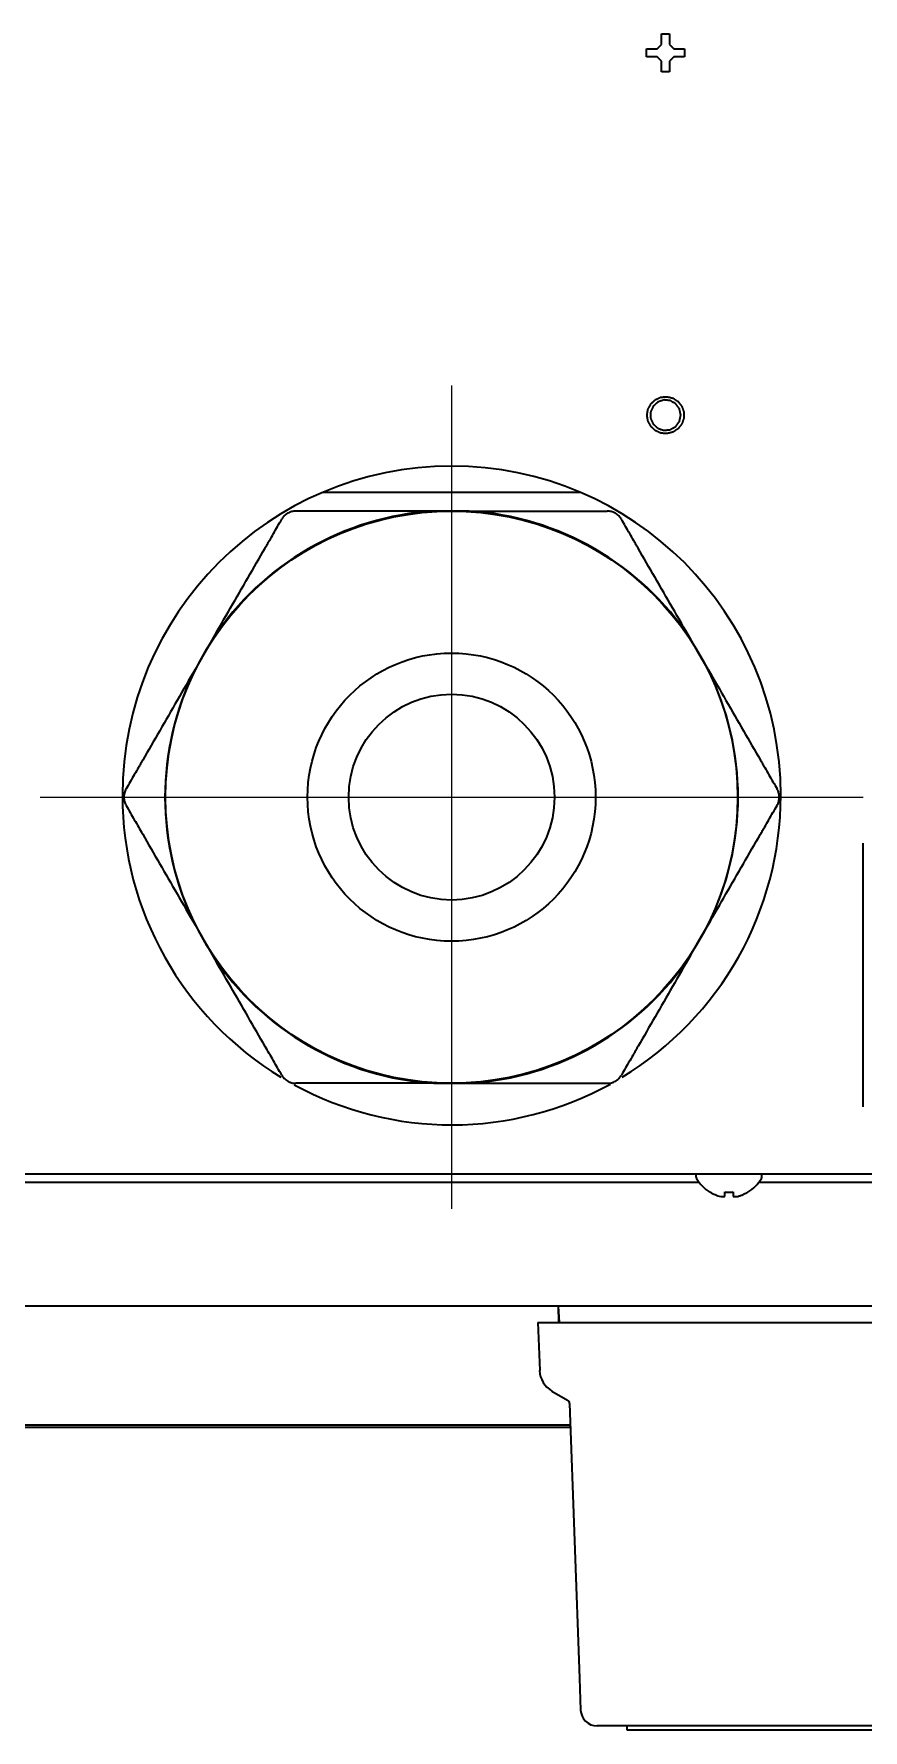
# Model space of a CAD drawing. Extents: x 5819 to 10669, y -850 to 3886.
# Drawn here: x 8980.3 to 9081.1, y 2682 to 2888 of the extents above; entities that cross this region are included whole.
import ezdxf

# ---------------------------------------------------------------- set-up
doc = ezdxf.new("R2010")
doc.units = 0
doc.header["$LTSCALE"] = 5
doc.layers.get('0').update_dxf_attribs({"linetype": 'CONTINUOUS', "lineweight": 0})
doc.layers.add('1', color=7, linetype='CONTINUOUS', true_color=0xffffff)

msp = doc.modelspace()

# ---------------------------------------------------------------- linework, layer by layer
at = {"color": 1}
for p, q in [((9031.07, 2845.33), (9031.07, 2745.33)), ((8981.07, 2795.33), (9081.07, 2795.33))]:
    msp.add_line(p, q, dxfattribs=at)
at = {"layer": '1', "color": 7, "linetype": 'Continuous', "lineweight": 35}
for p, q in [((9054.77, 2885.73), (9054.77, 2886.23)), ((9059.37, 2886.23), (9059.37, 2885.73)), ((9054.77, 2885.23), (9054.77, 2885.73)), ((9059.37, 2885.73), (9059.37, 2885.23)), ((9046.74, 2832.33), (9015.38, 2832.33)), ((9031.07, 2830.08), (9028.92, 2830.08)), ((9033.22, 2830.08), (9031.07, 2830.08)), ((9002.05, 2814.56), (9000.98, 2812.7)), ((9061.17, 2812.7), (9060.09, 2814.56)), ((9000.98, 2812.7), (8999.9, 2810.84)), ((9062.24, 2810.84), (9061.17, 2812.7)), ((9081.07, 2757.73), (9081.07, 2789.73)), ((8999.9, 2779.81), (9000.98, 2777.95)), ((9061.17, 2777.95), (9062.24, 2779.81)), ((9000.98, 2777.95), (9002.05, 2776.09)), ((9060.09, 2776.09), (9061.17, 2777.95)), ((9028.92, 2760.58), (9031.07, 2760.58)), ((9031.07, 2760.58), (9033.22, 2760.58)), ((9231.07, 2749.53), (8668.87, 2749.53)), ((9061.16, 2748.53), (8668.87, 2748.53)), ((9060.79, 2749.53), (9060.77, 2749.43)), ((9060.77, 2749.43), (9060.77, 2749.23)), ((9196.57, 2748.53), (9068.38, 2748.53)), ((9068.77, 2749.43), (9068.76, 2749.53)), ((9068.77, 2749.23), (9068.77, 2749.43)), ((9062.47, 2747.35), (9062.47, 2747.38)), ((9067.07, 2747.38), (9067.07, 2747.35)), ((9198.07, 2733.53), (8670.92, 2733.53)), ((9044.04, 2733.53), (9044.08, 2731.53)), ((9044.18, 2731.53), (9044.07, 2733.53)), ((9041.57, 2731.53), (9043.57, 2731.53)), ((9041.57, 2731.53), (9041.78, 2725.69)), ((9043.57, 2731.53), (9101.74, 2731.53)), ((9043.27, 2723.2), (9045.17, 2722.11)), ((9045.42, 2721.69), (9046.62, 2688.32)), ((9045.52, 2718.78), (8975.58, 2718.78)), ((9045.51, 2719.04), (8975.59, 2719.04)), ((9046.62, 2688.32), (9046.75, 2684.46)), ((9091.29, 2682.53), (9048.75, 2682.53)), ((9052.39, 2682.03), (9052.39, 2682.53))]:
    msp.add_line(p, q, dxfattribs=at)
for radius in [34.75, 17.5, 12.5]:
    msp.add_circle((9031.07, 2795.33), radius, dxfattribs=at)
for centre, radius, start, end in [((9031.07, 2795.53), 40, 0, 180), ((9031.07, 2795.33), 34.82, 93.5403, 146.4597), ((9031.07, 2795.33), 34.82, 33.5403, 86.4597), ((9031.07, 2795.33), 34.82, 153.5403, 206.4597), ((9031.07, 2795.33), 34.82, 333.5403, 26.4597), ((9031.07, 2795.53), 40, 180, 238.7925), ((9031.07, 2795.53), 40, 301.1878, 0), ((9031.07, 2795.33), 34.82, 213.5403, 266.4597), ((9031.07, 2795.33), 34.82, 273.5403, 326.4597), ((9031.07, 2795.53), 40, 241.4334, 298.8394), ((9061.17, 2749.23), 0.4, 180, 210.3012), ((9064.97, 2751.45), 4.8, 210.3012, 238.6273), ((9064.57, 2751.45), 4.8, 301.3727, 329.6988), ((9068.37, 2749.23), 0.4, 329.6988, 0), ((9044.77, 2725.8), 3, 182, 240), ((9044.92, 2721.67), 0.5, 2, 60), ((9048.75, 2684.53), 2, 182, 270)]:
    msp.add_arc(centre, radius, start, end, dxfattribs=at)
for points, degree, knots in [([(9054.77, 2886.23), (9055.35, 2886.23), (9056.07, 2886.23)], 1, [0, 0, 0.459321, 1, 1]), ([(9056.57, 2886.73), (9056.57, 2887.36), (9056.57, 2888.03)], 1, [0, 0, 0.474733, 1, 1]), ([(9057.57, 2888.03), (9057.57, 2887.45), (9057.57, 2886.73)], 1, [0, 0, 0.459329, 1, 1]), ([(9058.07, 2886.23), (9058.71, 2886.23), (9059.37, 2886.23)], 1, [0, 0, 0.474729, 1, 1]), ([(9056.07, 2885.23), (9055.44, 2885.23), (9054.77, 2885.23)], 1, [0, 0, 0.474739, 1, 1]), ([(9056.57, 2883.43), (9056.57, 2884), (9056.57, 2884.73)], 1, [0, 0, 0.45933, 1, 1]), ([(9057.57, 2884.73), (9057.57, 2884.09), (9057.57, 2883.43)], 1, [0, 0, 0.474734, 1, 1]), ([(9059.37, 2885.23), (9058.8, 2885.23), (9058.07, 2885.23)], 1, [0, 0, 0.459331, 1, 1]), ([(9057.07, 2839.48), (9057.26, 2839.48), (9057.98, 2839.67), (9058.6, 2840.07), (9059.05, 2840.66), (9059.29, 2841.36), (9059.29, 2842.1), (9059.05, 2842.8), (9058.6, 2843.38), (9057.98, 2843.79), (9057.26, 2843.97), (9056.52, 2843.91), (9055.84, 2843.61), (9055.3, 2843.11), (9054.94, 2842.46), (9054.82, 2841.73), (9054.94, 2841), (9055.3, 2840.34), (9055.84, 2839.84), (9056.52, 2839.54), (9057.07, 2839.48)], 1, [0, 0, 0.013212, 0.065837, 0.118458, 0.171084, 0.22371, 0.276333, 0.328955, 0.381581, 0.434204, 0.48683, 0.539453, 0.59208, 0.644704, 0.69733, 0.749955, 0.802576, 0.855203, 0.907827, 0.960453, 1, 1]), ([(9055.22, 2841.73), (9055.26, 2842.11), (9055.58, 2842.81), (9056.15, 2843.33), (9056.88, 2843.57), (9057.64, 2843.49), (9058.31, 2843.1), (9058.76, 2842.48), (9058.92, 2841.73), (9058.76, 2840.97), (9058.31, 2840.35), (9057.64, 2839.97), (9056.88, 2839.89), (9056.15, 2840.12), (9055.58, 2840.64), (9055.26, 2841.34), (9055.22, 2841.73)], 1, [0, 0, 0.033503, 0.100146, 0.166789, 0.233431, 0.300073, 0.366713, 0.433357, 0.499998, 0.566641, 0.633284, 0.699925, 0.766567, 0.833209, 0.899853, 0.966494, 1, 1]), ([(9002.05, 2814.56), (9002.79, 2815.84), (9003.51, 2817.09), (9004.94, 2819.57), (9005.65, 2820.79), (9007.04, 2823.21), (9007.73, 2824.4), (9008.5, 2825.73), (9008.59, 2825.88), (9008.76, 2826.17), (9009.01, 2826.61), (9009.26, 2827.05), (9009.77, 2827.93), (9010.1, 2828.5), (9010.43, 2829.08)], 3, [0, 0, 0, 0, 0.25, 0.25, 0.5, 0.5, 0.75, 0.75, 0.78125, 0.78125, 0.8125, 0.875, 0.875, 1, 1, 1, 1]), ([(9012.16, 2830.08), (9012.08, 2830.08), (9012, 2830.07), (9011.83, 2830.05), (9011.75, 2830.03), (9011.58, 2829.99), (9011.49, 2829.96), (9011.33, 2829.89), (9011.24, 2829.85), (9011.15, 2829.8), (9011.13, 2829.79), (9011.09, 2829.76), (9011.03, 2829.72), (9010.94, 2829.66), (9010.87, 2829.6), (9010.82, 2829.56), (9010.8, 2829.54), (9010.77, 2829.51), (9010.76, 2829.5), (9010.68, 2829.42), (9010.62, 2829.35), (9010.55, 2829.25), (9010.52, 2829.22), (9010.48, 2829.15), (9010.45, 2829.11), (9010.43, 2829.08)], 3, [0, 0, 0, 0, 0.125, 0.125, 0.25, 0.25, 0.375, 0.375, 0.5, 0.5, 0.53125, 0.53125, 0.5625, 0.625, 0.6875, 0.6875, 0.71875, 0.71875, 0.75, 0.75, 0.875, 0.875, 0.9375, 0.9375, 1, 1, 1, 1]), ([(9028.92, 2830.08), (9027.45, 2830.08), (9026, 2830.08), (9023.14, 2830.08), (9021.73, 2830.08), (9018.94, 2830.08), (9017.56, 2830.08), (9016.03, 2830.08), (9015.86, 2830.08), (9015.52, 2830.08), (9015.01, 2830.08), (9014.5, 2830.08), (9013.49, 2830.08), (9012.83, 2830.08), (9012.16, 2830.08)], 3, [0, 0, 0, 0, 0.25, 0.25, 0.5, 0.5, 0.75, 0.75, 0.78125, 0.78125, 0.8125, 0.875, 0.875, 1, 1, 1, 1]), ([(9033.22, 2830.08), (9034.69, 2830.08), (9036.14, 2830.08), (9039, 2830.08), (9040.41, 2830.08), (9043.2, 2830.08), (9044.58, 2830.08), (9046.12, 2830.08), (9046.29, 2830.08), (9046.63, 2830.08), (9047.14, 2830.08), (9047.64, 2830.08), (9048.65, 2830.08), (9049.32, 2830.08), (9049.98, 2830.08)], 3, [0, 0, 0, 0, 0.25, 0.25, 0.5, 0.5, 0.75, 0.75, 0.78125, 0.78125, 0.8125, 0.875, 0.875, 1, 1, 1, 1]), ([(9051.71, 2829.08), (9051.67, 2829.15), (9051.63, 2829.22), (9051.52, 2829.35), (9051.47, 2829.42), (9051.34, 2829.54), (9051.28, 2829.6), (9051.14, 2829.71), (9051.06, 2829.76), (9050.96, 2829.82), (9050.94, 2829.83), (9050.9, 2829.85), (9050.84, 2829.88), (9050.74, 2829.93), (9050.66, 2829.96), (9050.59, 2829.98), (9050.57, 2829.99), (9050.53, 2830), (9050.51, 2830.01), (9050.4, 2830.03), (9050.32, 2830.05), (9050.19, 2830.07), (9050.15, 2830.07), (9050.06, 2830.07), (9050.02, 2830.08), (9049.98, 2830.08)], 3, [0, 0, 0, 0, 0.125, 0.125, 0.25, 0.25, 0.375, 0.375, 0.5, 0.5, 0.53125, 0.53125, 0.5625, 0.625, 0.6875, 0.6875, 0.71875, 0.71875, 0.75, 0.75, 0.875, 0.875, 0.9375, 0.9375, 1, 1, 1, 1]), ([(9060.09, 2814.56), (9059.36, 2815.84), (9058.63, 2817.09), (9057.2, 2819.57), (9056.5, 2820.79), (9055.1, 2823.21), (9054.41, 2824.4), (9053.64, 2825.73), (9053.56, 2825.88), (9053.39, 2826.17), (9053.13, 2826.61), (9052.88, 2827.05), (9052.38, 2827.93), (9052.04, 2828.5), (9051.71, 2829.08)], 3, [0, 0, 0, 0, 0.25, 0.25, 0.5, 0.5, 0.75, 0.75, 0.78125, 0.78125, 0.8125, 0.875, 0.875, 1, 1, 1, 1]), ([(8999.9, 2810.84), (8999.17, 2809.57), (8998.44, 2808.31), (8997.01, 2805.83), (8996.31, 2804.61), (8994.91, 2802.2), (8994.22, 2801), (8993.46, 2799.67), (8993.37, 2799.52), (8993.2, 2799.23), (8992.95, 2798.79), (8992.69, 2798.35), (8992.19, 2797.48), (8991.86, 2796.9), (8991.52, 2796.33)], 3, [0, 0, 0, 0, 0.25, 0.25, 0.5, 0.5, 0.75, 0.75, 0.78125, 0.78125, 0.8125, 0.875, 0.875, 1, 1, 1, 1]), ([(9062.24, 2810.84), (9062.98, 2809.57), (9063.7, 2808.31), (9065.13, 2805.83), (9065.84, 2804.61), (9067.23, 2802.2), (9067.92, 2801), (9068.69, 2799.67), (9068.78, 2799.52), (9068.95, 2799.23), (9069.2, 2798.79), (9069.45, 2798.35), (9069.96, 2797.48), (9070.29, 2796.9), (9070.62, 2796.33)], 3, [0, 0, 0, 0, 0.25, 0.25, 0.5, 0.5, 0.75, 0.75, 0.78125, 0.78125, 0.8125, 0.875, 0.875, 1, 1, 1, 1]), ([(8991.52, 2796.33), (8991.48, 2796.25), (8991.45, 2796.18), (8991.38, 2796.02), (8991.35, 2795.94), (8991.3, 2795.77), (8991.29, 2795.69), (8991.26, 2795.51), (8991.26, 2795.42), (8991.26, 2795.3), (8991.26, 2795.28), (8991.26, 2795.24), (8991.26, 2795.17), (8991.27, 2795.06), (8991.29, 2794.97), (8991.3, 2794.9), (8991.31, 2794.88), (8991.32, 2794.84), (8991.32, 2794.82), (8991.35, 2794.71), (8991.38, 2794.63), (8991.43, 2794.51), (8991.45, 2794.47), (8991.48, 2794.4), (8991.5, 2794.36), (8991.52, 2794.33)], 3, [0, 0, 0, 0, 0.125, 0.125, 0.25, 0.25, 0.375, 0.375, 0.5, 0.5, 0.53125, 0.53125, 0.5625, 0.625, 0.6875, 0.6875, 0.71875, 0.71875, 0.75, 0.75, 0.875, 0.875, 0.9375, 0.9375, 1, 1, 1, 1]), ([(9070.62, 2794.33), (9070.66, 2794.4), (9070.7, 2794.47), (9070.77, 2794.63), (9070.79, 2794.71), (9070.84, 2794.88), (9070.86, 2794.97), (9070.88, 2795.14), (9070.89, 2795.23), (9070.89, 2795.35), (9070.89, 2795.37), (9070.89, 2795.42), (9070.88, 2795.48), (9070.87, 2795.6), (9070.86, 2795.68), (9070.84, 2795.75), (9070.84, 2795.77), (9070.83, 2795.81), (9070.82, 2795.84), (9070.79, 2795.94), (9070.77, 2796.02), (9070.72, 2796.14), (9070.7, 2796.18), (9070.66, 2796.25), (9070.64, 2796.29), (9070.62, 2796.33)], 3, [0, 0, 0, 0, 0.125, 0.125, 0.25, 0.25, 0.375, 0.375, 0.5, 0.5, 0.53125, 0.53125, 0.5625, 0.625, 0.6875, 0.6875, 0.71875, 0.71875, 0.75, 0.75, 0.875, 0.875, 0.9375, 0.9375, 1, 1, 1, 1]), ([(8991.52, 2794.33), (8991.86, 2793.75), (8992.52, 2792.59), (8993.2, 2791.43), (8994.22, 2789.66), (8994.9, 2788.47), (8996.29, 2786.06), (8997, 2784.84), (8998.43, 2782.36), (8999.16, 2781.1), (8999.9, 2779.81)], 3, [0, 0, 0, 0, 0.125, 0.25, 0.25, 0.5, 0.5, 0.75, 0.75, 1, 1, 1, 1]), ([(9062.24, 2779.81), (9062.98, 2781.09), (9063.7, 2782.34), (9065.13, 2784.82), (9065.84, 2786.04), (9067.23, 2788.46), (9067.92, 2789.65), (9068.69, 2790.98), (9068.78, 2791.13), (9068.95, 2791.42), (9069.2, 2791.86), (9069.45, 2792.3), (9069.96, 2793.18), (9070.29, 2793.75), (9070.62, 2794.33)], 3, [0, 0, 0, 0, 0.25, 0.25, 0.5, 0.5, 0.75, 0.75, 0.78125, 0.78125, 0.8125, 0.875, 0.875, 1, 1, 1, 1]), ([(9010.43, 2761.58), (9010.1, 2762.15), (9009.43, 2763.31), (9008.76, 2764.48), (9007.74, 2766.24), (9007.05, 2767.43), (9005.66, 2769.84), (9004.96, 2771.06), (9003.52, 2773.54), (9002.79, 2774.81), (9002.05, 2776.09)], 3, [0, 0, 0, 0, 0.125, 0.25, 0.25, 0.5, 0.5, 0.75, 0.75, 1, 1, 1, 1]), ([(9060.09, 2776.09), (9059.36, 2774.82), (9058.63, 2773.56), (9057.2, 2771.08), (9056.5, 2769.86), (9055.1, 2767.44), (9054.41, 2766.25), (9053.64, 2764.92), (9053.56, 2764.77), (9053.39, 2764.48), (9053.13, 2764.04), (9052.88, 2763.6), (9052.38, 2762.73), (9052.04, 2762.15), (9051.71, 2761.58)], 3, [0, 0, 0, 0, 0.25, 0.25, 0.5, 0.5, 0.75, 0.75, 0.78125, 0.78125, 0.8125, 0.875, 0.875, 1, 1, 1, 1]), ([(9010.43, 2761.58), (9010.47, 2761.5), (9010.52, 2761.44), (9010.62, 2761.3), (9010.68, 2761.24), (9010.8, 2761.11), (9010.87, 2761.05), (9011.01, 2760.94), (9011.08, 2760.89), (9011.18, 2760.83), (9011.2, 2760.82), (9011.24, 2760.8), (9011.3, 2760.77), (9011.41, 2760.72), (9011.49, 2760.69), (9011.55, 2760.67), (9011.57, 2760.67), (9011.62, 2760.65), (9011.64, 2760.65), (9011.75, 2760.62), (9011.83, 2760.6), (9011.96, 2760.59), (9012, 2760.58), (9012.08, 2760.58), (9012.12, 2760.58), (9012.16, 2760.58)], 3, [0, 0, 0, 0, 0.125, 0.125, 0.25, 0.25, 0.375, 0.375, 0.5, 0.5, 0.53125, 0.53125, 0.5625, 0.625, 0.6875, 0.6875, 0.71875, 0.71875, 0.75, 0.75, 0.875, 0.875, 0.9375, 0.9375, 1, 1, 1, 1]), ([(9028.92, 2760.58), (9027.45, 2760.58), (9026, 2760.58), (9023.14, 2760.58), (9021.73, 2760.58), (9018.94, 2760.58), (9017.56, 2760.58), (9016.03, 2760.58), (9015.86, 2760.58), (9015.52, 2760.58), (9015.01, 2760.58), (9014.5, 2760.58), (9013.49, 2760.58), (9012.83, 2760.58), (9012.16, 2760.58)], 3, [0, 0, 0, 0, 0.25, 0.25, 0.5, 0.5, 0.75, 0.75, 0.78125, 0.78125, 0.8125, 0.875, 0.875, 1, 1, 1, 1]), ([(9033.22, 2760.58), (9034.69, 2760.58), (9036.14, 2760.58), (9039, 2760.58), (9040.41, 2760.58), (9043.2, 2760.58), (9044.58, 2760.58), (9046.12, 2760.58), (9046.29, 2760.58), (9046.63, 2760.58), (9047.14, 2760.58), (9047.64, 2760.58), (9048.65, 2760.58), (9049.32, 2760.58), (9049.98, 2760.58)], 3, [0, 0, 0, 0, 0.25, 0.25, 0.5, 0.5, 0.75, 0.75, 0.78125, 0.78125, 0.8125, 0.875, 0.875, 1, 1, 1, 1]), ([(9049.98, 2760.58), (9050.06, 2760.58), (9050.15, 2760.58), (9050.31, 2760.6), (9050.4, 2760.62), (9050.57, 2760.66), (9050.65, 2760.69), (9050.82, 2760.76), (9050.9, 2760.8), (9051, 2760.85), (9051.02, 2760.87), (9051.06, 2760.89), (9051.11, 2760.93), (9051.21, 2760.99), (9051.27, 2761.05), (9051.32, 2761.09), (9051.34, 2761.11), (9051.37, 2761.14), (9051.39, 2761.16), (9051.47, 2761.23), (9051.52, 2761.3), (9051.6, 2761.4), (9051.62, 2761.43), (9051.67, 2761.5), (9051.69, 2761.54), (9051.71, 2761.58)], 3, [0, 0, 0, 0, 0.125, 0.125, 0.25, 0.25, 0.375, 0.375, 0.5, 0.5, 0.53125, 0.53125, 0.5625, 0.625, 0.6875, 0.6875, 0.71875, 0.71875, 0.75, 0.75, 0.875, 0.875, 0.9375, 0.9375, 1, 1, 1, 1]), ([(9062.47, 2747.38), (9062.68, 2747.26), (9062.89, 2747.15), (9063.21, 2747.01), (9063.32, 2746.97), (9063.54, 2746.89), (9063.66, 2746.86), (9063.77, 2746.83)], 3, [0, 0, 0, 0, 0.5, 0.5, 0.75, 0.75, 1, 1, 1, 1]), ([(9065.27, 2747.38), (9065.27, 2747.26), (9065.27, 2747.15), (9065.27, 2747.01), (9065.27, 2746.97), (9065.27, 2746.89), (9065.27, 2746.86), (9065.27, 2746.83)], 3, [0, 0, 0, 0, 0.5, 0.5, 0.75, 0.75, 1, 1, 1, 1]), ([(9163.76, 2682.03), (9163.76, 2682.03), (9162.27, 2682.03), (9158.74, 2682.03), (9155.14, 2682.03), (9150.88, 2682.03), (9146.15, 2682.03), (9141.97, 2682.03), (9138.53, 2682.03), (9135.9, 2682.03), (9133.18, 2682.03), (9129.28, 2682.03), (9124.02, 2682.03), (9117.3, 2682.03), (9107.55, 2682.03), (9095.06, 2682.03), (9080.76, 2682.03), (9068.47, 2682.03), (9059.36, 2682.03), (9054.37, 2682.03), (9052.64, 2682.03), (9052.39, 2682.03), (9052.39, 2682.03)], 3, [0, 0, 0, 0, 0.053171, 0.084544, 0.119532, 0.157638, 0.197989, 0.239589, 0.260555, 0.281484, 0.302943, 0.325564, 0.374192, 0.426999, 0.483284, 0.601777, 0.718297, 0.820521, 0.900396, 0.957646, 0.980059, 1, 1, 1, 1])]:
    msp.add_open_spline(points, degree=degree, knots=knots, dxfattribs=at)
for points, degree in [([(9056.07, 2886.23), (9056.57, 2886.73)], 1), ([(9056.57, 2888.03), (9057.57, 2888.03)], 1), ([(9057.57, 2886.73), (9058.07, 2886.23)], 1), ([(9056.57, 2884.73), (9056.07, 2885.23)], 1), ([(9058.07, 2885.23), (9057.57, 2884.73)], 1), ([(9057.57, 2883.43), (9056.57, 2883.43)], 1), ([(9063.77, 2746.83), (9063.8, 2746.83), (9063.84, 2746.82), (9063.92, 2746.82), (9063.99, 2746.81), (9064.06, 2746.81), (9064.13, 2746.82), (9064.2, 2746.82), (9064.25, 2746.83), (9064.27, 2746.83)], 3), ([(9064.27, 2746.83), (9064.27, 2746.84), (9064.27, 2746.87), (9064.27, 2746.92), (9064.27, 2746.98), (9064.27, 2747.04), (9064.27, 2747.11), (9064.27, 2747.18), (9064.27, 2747.27), (9064.27, 2747.34), (9064.27, 2747.38)], 3), ([(9064.27, 2747.38), (9064.44, 2747.36), (9064.77, 2747.34), (9065.11, 2747.36), (9065.27, 2747.38)], 3), ([(9065.27, 2746.83), (9065.3, 2746.83), (9065.35, 2746.82), (9065.42, 2746.82), (9065.5, 2746.81), (9065.57, 2746.81), (9065.63, 2746.82), (9065.7, 2746.82), (9065.75, 2746.83), (9065.77, 2746.83)], 3), ([(9065.77, 2746.83), (9065.83, 2746.84), (9065.94, 2746.87), (9066.1, 2746.92), (9066.26, 2746.98), (9066.41, 2747.04), (9066.56, 2747.11), (9066.72, 2747.18), (9066.89, 2747.27), (9067.01, 2747.34), (9067.07, 2747.38)], 3)]:
    msp.add_open_spline(points, degree=degree, dxfattribs=at)

doc.saveas('drawing.dxf')
